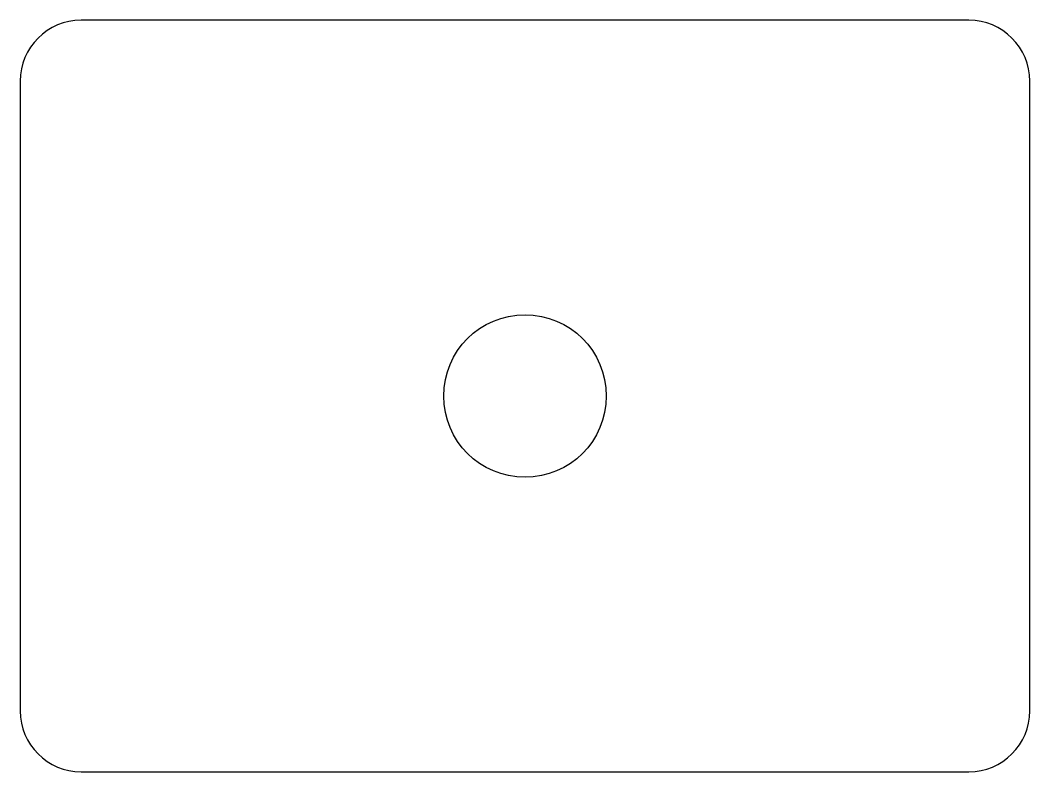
# Model space of a CAD drawing. Header units: millimetres. Extents: x 0 to 49.7, y 0 to 37.
import ezdxf

# ---------------------------------------------------------------- set-up
doc = ezdxf.new("R2010")
doc.units = ezdxf.units.MM

msp = doc.modelspace()

# ---------------------------------------------------------------- linework, layer by layer
for p, q in [((46.7, 37), (3, 37)), ((0, 34), (0, 3)), ((49.7, 3), (49.7, 34)), ((3, 0), (46.7, 0))]:
    msp.add_line(p, q)
msp.add_circle((24.85, 18.5), 4)
for centre, start, end in [((3, 34), 90, 180), ((46.7, 34), 0, 90), ((3, 3), 180, 270), ((46.7, 3), 270, 360)]:
    msp.add_arc(centre, 3, start, end)

doc.saveas('drawing.dxf')
